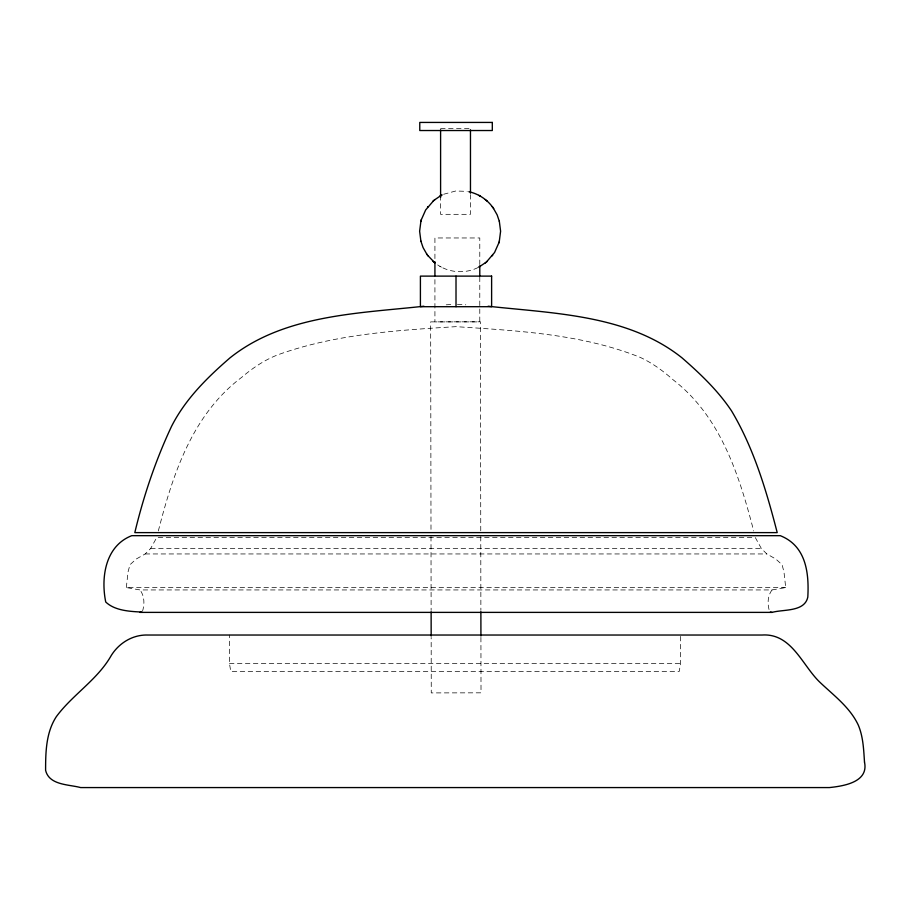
<?xml version="1.0" encoding="UTF-8"?>
<svg xmlns="http://www.w3.org/2000/svg" width="910" height="910" viewBox="0 0 910 910"><rect width="100%" height="100%" fill="white"/><g stroke="black" fill="none" stroke-linecap="round" stroke-linejoin="round"><path stroke-width="0.68" stroke-dasharray="4.55 3.41" d="M126.308 587.576L128.06 571.924L129.937 564.757L136.227 559.024L145.19 553.951L150.673 548.48L156.679 537.617L755.345 537.617L761.351 548.48L766.823 553.951L775.798 559.024L782.088 564.757L783.965 571.924L785.717 587.576L771.998 589.942L140.026 589.942L126.308 587.576L785.717 587.576M680.543 636.386L680.543 663.492L679.235 671.432L230.765 671.432L229.456 663.492L229.456 635.032M158.34 530.962C172.991 473.723 192.533 414.118 241.958 377.127C252.65 368.004 264.469 360.041 277.607 354.9C334.596 334.232 396.032 330.353 456.012 326.656C517.813 330.774 581.717 334.004 639.889 357.243C652.208 362.874 663.219 370.996 673.32 379.959C720.652 416.518 739.318 475.475 753.685 530.962M142.517 611.236C144.713 604.138 144.576 596.13 140.026 589.942M771.998 589.942C767.448 596.13 767.301 604.138 769.507 611.236M478.068 267.517C465.42 273.899 449.438 272.898 437.699 264.946M443.648 194.262L455.717 190.998L467.228 191.384M446.241 304.816L453.214 304.384M440.599 128.435L470.47 128.435M150.673 548.48L761.351 548.48M145.19 553.951L766.823 553.951M229.456 663.492L680.543 663.492M457.411 304.293L465.784 304.816M439.814 266.255L440.531 266.653M440.679 266.732L441.418 267.142M480.753 530.769L480.412 321.799L430.658 321.878L430.999 530.848M480.764 536.456L480.878 610.383M480.924 637.387L481.015 692.828L431.26 692.908L431.169 637.466M430.999 536.536L431.124 610.462M479.786 264.548L479.786 237.965L434.923 237.965L434.923 260.351M479.786 277.14L479.786 321.901L434.923 321.901L434.923 277.14M470.47 194.615L470.47 214.328L440.599 214.328L440.599 197.424"/><path stroke-width="1.36" d="M420.921 221.153L419.624 231.231L420.921 241.321M499.306 241.321L500.602 231.231L499.306 221.153M421.262 219.89L425.664 209.96L433.649 200.621M486.577 261.852L494.562 252.502L498.964 242.572M420.829 221.46L421.364 219.537M498.862 242.936L499.385 241.002M427.518 207.252L427.95 206.661M492.276 255.812L492.708 255.209M434.229 200.132L440.531 195.821M480.412 266.255L478.808 267.142L485.997 262.33M432.978 201.19L434.923 199.54M485.303 262.933L487.248 261.272M440.679 195.73L442.146 194.956M439.814 196.207L441.418 195.331M139.935 612.385L772.089 612.385C783.396 609.154 804.577 612.157 807.807 597.108C809.161 572.879 806.078 545.886 780.268 535.672L131.757 535.672C105.23 545.977 100.76 577.6 105.731 601.999C114.774 610.678 129.766 611.474 141.676 612.043M423.901 306.226C358.233 313.472 284.147 314.689 230.048 357.823C207.241 377.525 185.276 399.206 171.524 426.392C155.564 460.392 143.553 496.109 134.816 532.612L777.208 532.612C766.402 490.717 753.855 448.368 731.583 410.956C718.047 390.663 700.279 373.748 681.977 357.823C627.877 314.689 553.78 313.472 488.124 306.226M770.349 612.043L772.089 612.385M468.855 191.714C478.341 193.773 486.998 199.404 492.708 207.252M478.808 195.331L479.536 195.73M479.695 195.821L480.412 196.207M427.518 255.209L434.923 262.933L434.229 262.33M485.303 199.54L485.997 200.132M486.577 200.621L487.248 201.19M432.978 261.272L433.649 261.852M493.254 208.015L497.133 214.862L499.385 221.46M420.829 241.002L423.082 247.6L426.972 254.447M492.276 206.661L493.664 208.583M426.562 253.89L427.95 255.812M480.878 611.804L480.924 635.965M431.124 611.884L431.169 636.044M479.786 265.947L479.786 275.741M470.47 129.846L470.47 193.204M456.012 276.117L456.012 306.704M440.599 129.846L440.599 197.424M434.923 261.75L434.923 275.741M864.5 762.068C868.868 782.282 843.49 786.069 829.408 787.571L80.615 787.571C68.967 784.374 49.163 785.375 45.602 770.326C45.591 752.092 46.012 732.47 56.318 716.682C72.675 694.478 97.597 679.77 111.338 655.359C119.221 642.824 132.985 634.486 147.966 635.032L762.034 635.032C791.29 633.03 801.983 664.687 819.284 681.67C833.264 695.104 849.883 707.104 858.301 725.111C863.226 736.816 863.658 749.59 864.5 762.068M492.31 122.429L419.772 122.429L419.772 130.528L492.31 130.528L492.31 122.429M491.616 276.117L420.409 276.117L420.409 306.704L491.616 306.704L491.616 276.117"/></g></svg>
